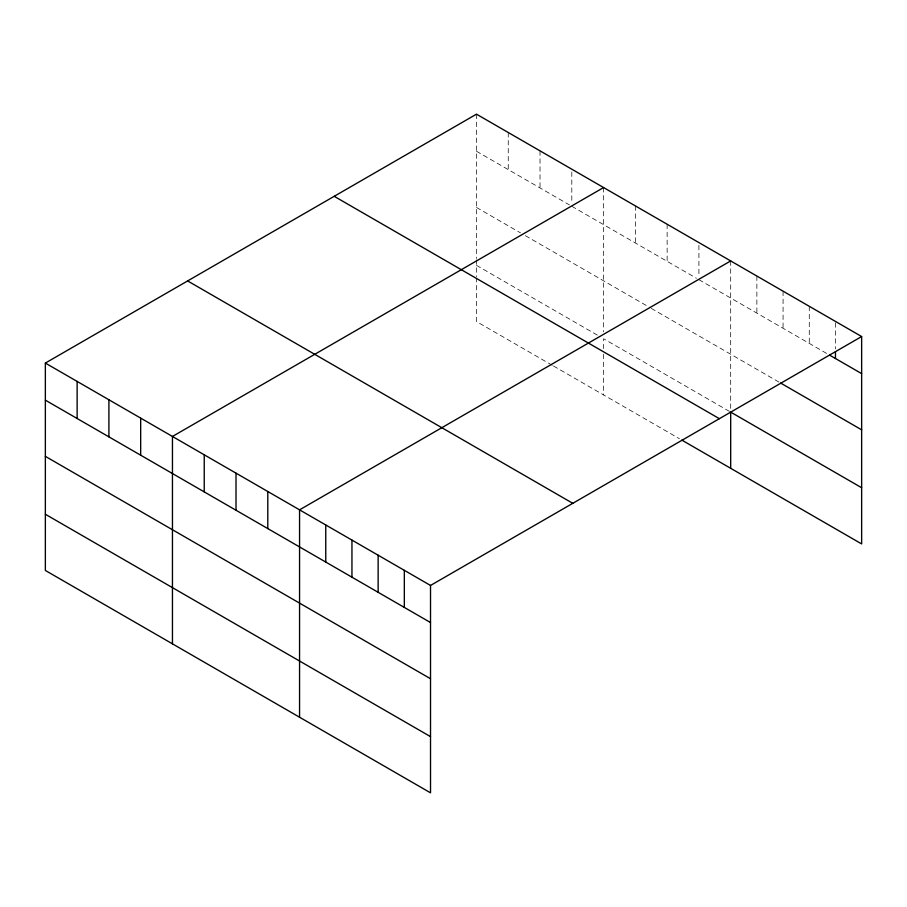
<?xml version="1.0" encoding="UTF-8"?>
<svg xmlns="http://www.w3.org/2000/svg" width="907" height="907" viewBox="0 0 907 907"><rect width="100%" height="100%" fill="white"/><g stroke="black" fill="none" stroke-linecap="round" stroke-linejoin="round"><path stroke-width="0.68" stroke-dasharray="4.54 3.4" d="M476.481 114.169L476.481 258.461M476.481 151.254L569.358 204.88M571.807 206.286L696.474 278.268M698.912 279.673L827.127 353.696M476.481 207.454L520.471 232.85M525.368 235.673L650.024 307.643M651.249 308.357L779.498 382.403M476.481 265.354L597.475 335.205M729.466 411.415L603.586 338.73L603.586 348.571M552.25 365.294L476.481 321.543L476.481 277.995M553.474 365.997L679.354 438.682M835.46 322.801L835.46 348.889M809.271 306.305L809.271 343.39M783.07 291.181L783.07 328.266M756.88 276.057L756.88 313.142M730.691 260.933L730.691 409.363M698.912 245.332L698.912 276.93M667.133 224.244L667.133 261.329M635.365 205.9L635.365 242.985M603.586 187.556L603.586 331.837M603.586 354.183L603.586 394.93M571.807 171.956L571.807 203.542M540.028 150.857L540.028 187.942M508.249 132.513L508.249 169.598M476.481 259.833L476.481 276.59"/><path stroke-width="1.36" d="M861.65 336.542L430.519 585.457L430.519 792.831L45.35 570.458L45.35 363.072L476.481 114.169L861.65 336.542L861.65 543.928L681.803 440.088M603.586 187.556L172.455 436.46L172.455 643.845M730.691 260.933L299.559 509.847L299.559 717.222M829.508 355.068L861.65 373.627M780.689 383.083L861.65 429.827M861.65 487.728L730.691 412.118L730.691 468.318M334.207 196.309L719.376 418.683M187.624 280.932L572.793 503.317M45.35 363.072L430.519 585.457M45.35 400.157L430.519 622.542M45.35 456.357L430.519 678.731M45.35 514.258L430.519 736.631M835.46 351.644L835.46 358.503M404.329 570.333L404.329 607.418M378.14 555.209L378.14 592.294M351.95 540.084L351.95 577.169M325.76 524.96L325.76 562.057M267.792 491.503L267.792 528.588M236.013 473.148L236.013 510.233M204.234 454.804L204.234 491.889M140.676 418.116L140.676 455.201M108.908 399.772L108.908 436.857M77.129 381.416L77.129 418.512"/></g></svg>
